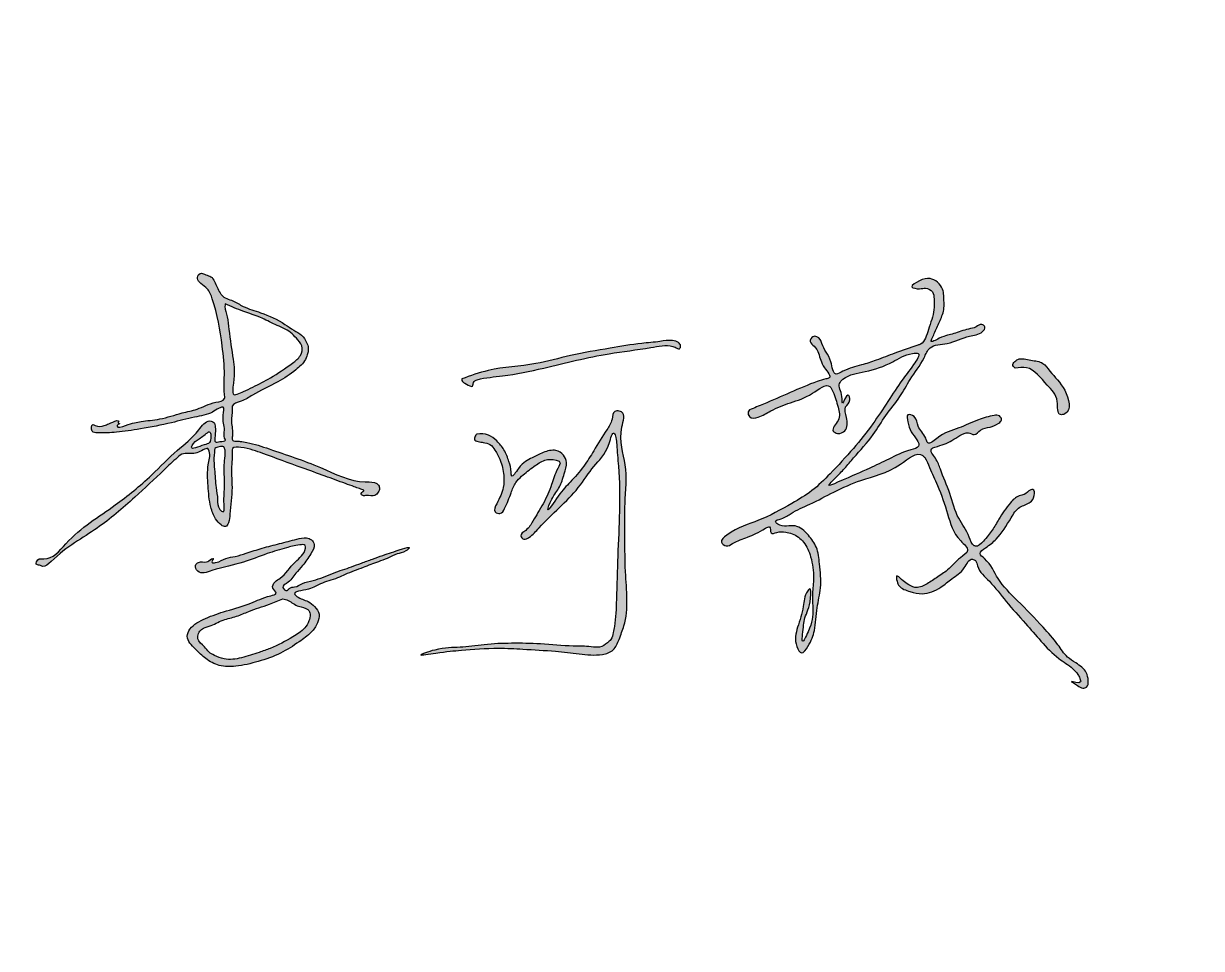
# Model space of a CAD drawing. Header units: millimetres. Extents: x -4.8 to 56.4, y -27.5 to 20.7.
import ezdxf

# ---------------------------------------------------------------- set-up
doc = ezdxf.new("R2010")
doc.units = ezdxf.units.MM

# ---------------------------------------------------------------- blocks, each defined once
blk = doc.blocks.new('zt')
h = blk.add_hatch(color=256)
edge = h.paths.add_edge_path()
edge.add_spline(control_points=[(30.73, 11.775), (30.924, 11.95), (31.49, 12.464), (32.4, 13.336), (33.277, 14.164), (33.806, 14.589), (34.238, 14.828), (33.427, 15.218), (33.209, 15.68), (32.82, 16.051), (32.421, 16.125), (32.481, 16.594), (32.925, 16.549), (33.231, 16.057), (33.789, 15.826), (34.239, 14.853), (34.766, 15.549), (35.335, 15.899), (36.107, 16.487), (36.86, 17.194), (37.507, 17.682), (38.103, 18.175), (38.004, 18.983), (38.056, 19.797), (37.796, 20.412), (37.619, 20.863), (37.169, 20.892), (36.899, 20.689), (36.271, 20.577), (36.787, 21.18), (37.139, 21.456), (37.662, 21.386), (38.111, 21.083), (38.28, 20.581), (38.497, 20.037), (38.432, 19.457), (38.406, 18.899), (38.385, 18.569), (38.36, 18.225), (38.9, 18.881), (39.337, 19.071), (39.873, 19.581), (40.326, 19.798), (40.485, 20.137), (40.829, 20.028), (40.684, 19.542), (39.978, 19.26), (39.378, 18.524), (38.362, 18.188), (38.344, 17.142), (38.025, 16.226), (37.868, 15.02), (37.458, 13.939), (37.228, 12.62), (36.763, 11.538), (36.439, 10.625), (36.196, 10.105), (36.049, 9.789), (35.846, 9.335), (36.911, 10.365), (37.405, 10.821), (38.48, 11.901), (39.017, 12.498), (39.904, 13.088), (38.989, 13.518), (38.742, 13.9), (38.42, 14.421), (39.05, 14.419), (39.242, 13.847), (39.744, 13.699), (40.09, 13.168), (40.551, 14.093), (41.235, 14.51), (42.016, 15.339), (42.596, 15.756), (43.03, 15.975), (43.29, 15.78), (43.09, 15.459), (42.801, 15.19), (42.36, 14.977), (42.22, 14.487), (41.755, 14.608), (41.347, 14.127), (40.975, 13.614), (40.546, 13.329), (40.174, 13.017), (40.782, 12.684), (41.229, 12.096), (42.049, 11.266), (42.761, 10.172), (43.618, 9.684), (43.967, 9.125), (44.338, 9.121), (44.543, 9.628), (44.746, 10.166), (44.871, 10.996), (45.054, 11.713), (45.318, 12.332), (45.734, 12.517), (45.786, 12.813), (46.066, 12.977), (46.221, 12.586), (46.109, 12.168), (45.57, 11.836), (45.39, 10.931), (45.204, 9.981), (44.817, 9.353), (44.426, 8.821), (45.246, 8.579), (45.866, 7.825), (47.36, 7.158), (48.729, 6.48), (49.887, 5.878), (50.563, 5.333), (51.24, 5.194), (51.84, 5.033), (52.095, 4.602), (52.214, 4.231), (51.925, 4.054), (51.694, 4.141), (51.009, 4.234), (51.894, 4.245), (51.634, 4.545), (51.45, 4.714), (50.977, 4.96), (50.129, 5.111), (49.1, 5.628), (47.937, 6.296), (46.707, 6.918), (45.643, 7.642), (44.76, 7.957), (44.514, 8.432), (44.097, 8.469), (44.085, 7.691), (43.621, 7.177), (43.221, 6.397), (42.578, 5.818), (41.823, 5.734), (41.24, 5.726), (40.992, 5.986), (40.768, 6.374), (41.238, 6.154), (41.529, 6.077), (42.035, 5.955), (42.498, 6.375), (42.848, 6.901), (43.339, 7.52), (43.523, 8.15), (44.082, 8.849), (42.938, 9.235), (42.291, 10.206), (41.402, 11.306), (40.642, 12.033), (40.276, 12.485), (39.673, 12.804), (38.866, 11.257), (37.597, 10.532), (36.318, 9.29), (35.465, 8.307), (34.649, 7.572), (34.365, 7.084), (33.871, 6.786), (34.443, 6.56), (34.972, 7.096), (35.834, 6.717), (36.519, 6.262), (36.944, 5.367), (37.415, 4.414), (37.522, 3.252), (37.874, 2.212), (37.864, 1.463), (37.656, 0.656), (37.014, 1.216), (36.935, 2.021), (36.92, 3.045), (36.701, 3.679), (36.88, 4.247), (37.221, 3.26), (37.07, 2.663), (37.256, 1.997), (37.46, 1.164), (37.611, 2.397), (37.45, 3), (37.046, 3.91), (36.869, 4.798), (36.417, 5.624), (35.797, 6.305), (35.152, 6.504), (34.624, 6.444), (34.306, 6.35), (33.925, 5.99), (33.84, 6.538), (33.379, 5.968), (32.98, 5.564), (32.381, 5.088), (32.061, 4.636), (31.571, 4.794), (32.152, 5.792), (33.182, 6.462), (34.322, 7.778), (35.268, 8.92), (35.883, 10.232), (36.491, 11.685), (37.135, 13.593), (37.516, 15.519), (37.867, 16.631), (38.151, 17.654), (37.355, 17.294), (36.848, 16.547), (35.812, 15.702), (34.879, 15.262), (34.559, 14.506), (34.982, 14.298), (35.197, 13.461), (35.164, 14.47), (35.567, 13.963), (35.251, 13.585), (35.66, 13.098), (35.904, 12.514), (35.525, 12.154), (35.003, 12.205), (35.396, 12.915), (34.972, 13.537), (34.635, 14.004), (34.061, 14.569), (33.433, 13.469), (32.656, 12.911), (31.83, 12.194), (31.411, 11.62), (30.887, 11.323), (30.672, 11.61), (30.715, 11.733), (30.73, 11.775)], knot_values=[0, 0, 0, 0, 0.783107, 2.291924, 3.815895, 4.286398, 4.471814, 5.056815, 5.875402, 6.308164, 6.616068, 6.907739, 7.316529, 7.542484, 8.613828, 9.297758, 9.685969, 10.699387, 11.502833, 12.536526, 13.805236, 13.953408, 14.814308, 15.893283, 16.454285, 16.830331, 17.232251, 17.549081, 17.959809, 18.452054, 19.021646, 19.453263, 19.898388, 20.589117, 20.976685, 21.644218, 22.302995, 22.612496, 22.722091, 23.162709, 23.958257, 24.761704, 25.168441, 25.485668, 25.696923, 25.967586, 26.675916, 27.912081, 28.821807, 29.431452, 30.771939, 31.807561, 33.037434, 34.226402, 35.809471, 36.534869, 37.168217, 37.453555, 37.718305, 38.194785, 40.020486, 41.112886, 42.354022, 42.798081, 43.63897, 44.191527, 44.560195, 44.89978, 45.442843, 46.180722, 46.448533, 46.963427, 48.239063, 49.339338, 50.192848, 50.461299, 50.694847, 50.918764, 51.4192, 51.943803, 52.336531, 52.646261, 53.122741, 54.048108, 54.552542, 54.757039, 55.286018, 55.911982, 57.26742, 58.636722, 59.755381, 60.275828, 60.33961, 60.82748, 61.568231, 62.23384, 63.273607, 63.853055, 64.12732, 64.55168, 64.658628, 64.981328, 65.387565, 65.985018, 66.695682, 68.048502, 68.77006, 69.169716, 69.519723, 70.776152, 72.306782, 74.224783, 75.417164, 76.226598, 76.756614, 77.49983, 77.937445, 78.273564, 78.468153, 78.788646, 79.148375, 79.617305, 79.803155, 80.04012, 80.43964, 81.337632, 82.629433, 83.849637, 85.376462, 86.740902, 87.744732, 88.049245, 88.209491, 88.837275, 89.693245, 90.409517, 91.440244, 92.087732, 92.714679, 92.985181, 93.26348, 93.576741, 93.944841, 94.378009, 94.974915, 95.634745, 96.333266, 97.25974, 97.787302, 98.406361, 99.961915, 101.54043, 102.555037, 103.12997, 103.272567, 104.5157, 106.738449, 108.271978, 109.670258, 110.752475, 111.350761, 111.677802, 111.856049, 112.760965, 113.604215, 114.359202, 115.231066, 116.488735, 117.531184, 118.725497, 119.618341, 120.09588, 120.49823, 121.501094, 122.620535, 123.467414, 123.603563, 124.088236, 125.158752, 126.021251, 126.37398, 126.942712, 128.150527, 128.952518, 129.764545, 130.883821, 131.729219, 132.460749, 132.812989, 133.277821, 133.577365, 133.900063, 134.126622, 135.163767, 136.020664, 136.371718, 136.674235, 137.13825, 138.964126, 140.90384, 142.137828, 143.427853, 145.221184, 146.84878, 149.56317, 150.591896, 151.21412, 151.51664, 152.632992, 154.161701, 155.374128, 155.661396, 156.347408, 156.696899, 157.207043, 157.478462, 157.900334, 158.442376, 159.145826, 159.541777, 159.798882, 160.406242, 161.101923, 161.953227, 162.259437, 163.231136, 164.48268, 165.588176, 166.320858, 166.769854, 167.021845, 167.150924, 167.150924, 167.150924, 167.150924], degree=3, periodic=0)
edge = h.paths.add_edge_path(flags=17)
edge.add_spline(control_points=[(42.971, 18.533), (43.149, 18.63), (43.756, 18.964), (44.718, 18.272), (45.651, 17.933), (45.832, 16.926), (46.575, 17.388), (45.76, 18.556), (44.929, 18.834), (44.218, 19.365), (43.594, 19.178), (43.002, 19.153), (42.815, 18.843), (42.756, 18.626), (42.884, 18.571), (42.971, 18.533)], knot_values=[0, 0, 0, 0, 0.580325, 1.987296, 2.989513, 3.699701, 3.926636, 5.154933, 6.419989, 6.961435, 7.611395, 8.288197, 8.553653, 8.662154, 8.899385, 8.899385, 8.899385, 8.899385], degree=3, periodic=0)
h = blk.add_hatch(color=256)
edge = h.paths.add_edge_path()
edge.add_spline(control_points=[(16.117, 8.169), (16.487, 8.478), (17.498, 9.323), (19.323, 10.042), (21.057, 11.325), (22.697, 12.23), (24.058, 13.02), (25.053, 13.462), (25.616, 13.804), (26.023, 13.831), (26.243, 13.715), (26.254, 13.434), (26.01, 13.521), (25.527, 13.499), (24.472, 12.856), (22.482, 11.866), (20.304, 10.393), (18.316, 9.116), (17.218, 8.651), (16.708, 8.265), (16.858, 7.9), (16.431, 8.027), (16.167, 8.016), (16.125, 8.144), (16.117, 8.169)], knot_values=[0, 0, 0, 0, 1.439825, 3.936014, 5.79957, 7.888204, 9.552739, 10.50805, 11.167152, 11.492101, 11.689794, 11.855615, 12.0976, 12.222048, 13.377616, 15.558483, 19.04427, 21.220851, 22.560377, 22.736578, 22.999127, 23.324077, 23.636713, 23.711663, 23.711663, 23.711663, 23.711663], degree=3, periodic=0)
edge = h.paths.add_edge_path()
edge.add_spline(control_points=[(17.828, 5.739), (18.023, 5.819), (18.389, 5.971), (18.959, 5.755), (19.478, 5.468), (19.891, 4.982), (20.134, 4.643), (20.331, 4.135), (20.512, 5.113), (20.883, 5.481), (21.402, 6.039), (21.904, 6.404), (22.454, 6.303), (22.798, 5.905), (22.808, 5.308), (22.865, 4.582), (22.625, 4.042), (22.626, 2.9), (22.929, 4.358), (23.263, 5.033), (23.652, 6.036), (23.866, 7.106), (24.052, 8.059), (24.244, 8.782), (24.063, 9.301), (24.355, 9.401), (24.751, 9.411), (24.746, 8.042), (25.778, 6.981), (26.214, 5.18), (26.866, 3.456), (27.568, 1.472), (28.495, -0.339), (28.433, -1.718), (28.432, -2.426), (27.726, -2.962), (26.737, -3.175), (25.395, -3.506), (24.047, -3.92), (22.502, -4.377), (21.014, -5.065), (20.071, -5.499), (18.676, -6.29), (19.914, -5.298), (20.753, -5.052), (21.997, -4.373), (23.27, -3.852), (24.738, -3.353), (26.086, -3.012), (27.034, -2.652), (27.665, -2.535), (27.898, -2.205), (28.08, -1.886), (28.043, -1.554), (27.919, -0.868), (27.52, 0.413), (26.618, 3.041), (25.889, 5.598), (24.936, 7.497), (24.748, 7.996), (24.404, 8.403), (24.557, 7.067), (24.087, 6.352), (23.793, 4.862), (23.17, 3.604), (22.622, 2.488), (22.341, 1.74), (22.041, 1.376), (21.664, 1.557), (22.044, 1.984), (22.136, 2.611), (22.34, 3.518), (22.417, 4.568), (22.344, 5.24), (22.473, 5.9), (22.013, 5.873), (21.571, 5.707), (21.163, 5.116), (20.824, 4.589), (20.553, 4.029), (20.56, 3.367), (20.549, 2.814), (20.468, 2.22), (19.998, 2.222), (20.06, 2.912), (20.153, 3.498), (19.878, 4.265), (19.516, 4.845), (19.068, 5.236), (18.683, 5.505), (18.318, 5.459), (18.065, 5.383), (17.758, 5.397), (17.791, 5.622), (17.82, 5.713), (17.828, 5.739)], knot_values=[0, 0, 0, 0, 0.608168, 1.142328, 1.735048, 2.40442, 2.960845, 3.151687, 3.676857, 4.579884, 5.212555, 5.882448, 6.333383, 6.748448, 7.352672, 8.078673, 8.83061, 9.406317, 10.277851, 11.250765, 12.343043, 13.287009, 14.581898, 15.192121, 15.623902, 15.854211, 15.982811, 16.763793, 18.748579, 20.759393, 22.0634, 24.312499, 27.122858, 27.872597, 28.494351, 29.107635, 30.312295, 31.54365, 33.251595, 34.522981, 36.448172, 37.792526, 38.574251, 39.335133, 40.667346, 41.924668, 43.347784, 44.8569, 46.557857, 47.497733, 47.935373, 48.40185, 48.640798, 49.02482, 49.352902, 50.752647, 53.021965, 57.689047, 58.819038, 59.191901, 59.42928, 60.027575, 61.457214, 62.822812, 64.250442, 65.74394, 66.475918, 66.747506, 66.984072, 67.372, 67.986017, 69.029751, 70.117629, 71.01733, 71.384526, 71.588538, 72.171278, 72.835223, 73.640804, 74.087317, 74.67046, 75.555719, 75.918173, 76.172479, 76.607081, 77.512434, 78.151406, 78.949503, 79.546999, 79.940668, 80.302101, 80.571416, 80.800903, 81.014421, 81.096971, 81.096971, 81.096971, 81.096971], degree=3, periodic=0)
h = blk.add_hatch(color=256)
edge = h.paths.add_edge_path()
edge.add_spline(control_points=[(0, 0), (-0.113, -0.101), (-0.287, -0.258), (-0.564, -0.535), (-0.827, -0.663), (-1.205, -0.579), (-1.057, -1.052), (-0.469, -0.876), (0.261, -0.572), (1.426, 0.064), (2.611, 0.775), (3.641, 1.503), (4.448, 1.957), (4.709, 2.364), (5.05, 2.671), (5.079, 1.911), (5.456, 1.596), (5.482, 1.129), (5.737, 0.918), (5.409, 0.831), (5.157, 0.611), (5.055, 1.095), (4.969, 1.355), (4.806, 1.668), (4.34, 1.633), (4.128, 0.647), (3.403, -0.433), (2.621, -2.253), (1.322, -4.443), (-0.114, -6.181), (-0.687, -8.029), (-1.41, -8.124), (-1.437, -8.511), (-1.196, -8.437), (-0.91, -8.496), (-0.289, -7.129), (0.923, -5.836), (2.2, -3.565), (3.025, -1.907), (3.515, -0.912), (3.819, -0.388), (4.328, -0.303), (4.624, -0.057), (4.922, 0.309), (5.211, -0.021), (5.22, -0.67), (5.634, -1.577), (6.007, -2.454), (6.507, -3.033), (6.873, -3.248), (7.238, -3.308), (7.312, -2.926), (7.096, -2.288), (6.902, -1.265), (6.417, -0.312), (6.303, 0.313), (6.046, 0.767), (6.886, 0.989), (7.992, 0.978), (9.612, 0.984), (11.116, 0.982), (12.083, 0.984), (12.71, 0.98), (13.041, 0.987), (13.199, 0.976), (13.385, 0.997), (13.158, 0.78), (13.385, 0.66), (13.589, 0.852), (13.952, 0.819), (14.056, 1.134), (14.075, 1.343), (13.88, 1.609), (13.511, 1.528), (12.55, 1.147), (10.618, 1.405), (8.5, 1.321), (7.028, 1.306), (6.448, 1.184), (6.225, 1.124), (6.087, 1.059), (5.948, 1.122), (5.914, 1.506), (5.583, 1.932), (5.522, 2.446), (5.316, 2.872), (5.835, 3.177), (6.303, 3.865), (7.134, 4.648), (7.793, 5.529), (8.152, 6.209), (8.141, 6.666), (8.083, 6.976), (7.855, 7.238), (7.52, 7.501), (7.011, 7.546), (6.236, 7.784), (5.257, 7.865), (4.258, 7.775), (3.539, 7.951), (3.026, 7.885), (2.632, 8.187), (2.396, 8.445), (2.059, 8.753), (1.773, 8.677), (1.536, 8.746), (1.376, 8.589), (1.384, 8.318), (1.713, 8.161), (2.147, 8.073), (2.947, 7.14), (3.677, 5.835), (4.435, 4.296), (4.649, 3.453), (4.962, 2.898), (4.268, 2.55), (3.829, 2.005), (2.92, 1.468), (2.186, 0.845), (1.183, 0.399), (0.748, 0.104), (0.132, -0.404), (0.107, -0.188), (0.257, -0.078), (0.065, -0.138), (0.152, 0.038), (0.052, 0.013), (0, 0)], knot_values=[0, 0, 0, 0, 0.455562, 0.702672, 1.170758, 1.311489, 1.651393, 1.927645, 2.92642, 4.18301, 5.836454, 7.069426, 8.035669, 8.435261, 8.659397, 9.079535, 9.860334, 10.285964, 10.389385, 10.687527, 10.914916, 11.237864, 11.696517, 11.948391, 12.154659, 12.904757, 14.444321, 16.300619, 18.742881, 22.007635, 23.401173, 23.710964, 23.953903, 24.130704, 24.300138, 24.807385, 27.776836, 30.305155, 32.376305, 33.33612, 33.700996, 34.093688, 34.751169, 35.01075, 35.14982, 35.865951, 36.95767, 38.073731, 38.743305, 39.168732, 39.406557, 39.653332, 40.110375, 41.512424, 42.722551, 43.209809, 43.538425, 43.973053, 45.160653, 47.334337, 48.595839, 49.722922, 50.214081, 50.498435, 50.68456, 50.741431, 50.953511, 51.09412, 51.279434, 51.730827, 51.97374, 52.17007, 52.34789, 52.870069, 53.084285, 55.52138, 58.359763, 59.561465, 59.915045, 60.125288, 60.266726, 60.341958, 60.543321, 61.295444, 61.941707, 62.092279, 62.618128, 63.290783, 64.776126, 65.908498, 66.638262, 66.996354, 67.26481, 67.561128, 68.015166, 68.503194, 69.052288, 70.452999, 71.418057, 72.022145, 72.687854, 72.827935, 73.484438, 73.78931, 74.082493, 74.314595, 74.461421, 74.685228, 75.009407, 75.433115, 76.020564, 78.513562, 80.048496, 81.036911, 81.259307, 81.747274, 82.794256, 83.599582, 84.800578, 85.770262, 86.608108, 87.048376, 87.093924, 87.225703, 87.303838, 87.407947, 87.519494, 87.519494, 87.519494, 87.519494], degree=3, periodic=0)
edge = h.paths.add_edge_path(flags=16)
edge.add_spline(control_points=[(5.281, 0.379), (5.338, 0.428), (5.454, 0.526), (5.694, 0.667), (5.905, 0.349), (5.98, -0.141), (6.254, -0.824), (6.495, -1.453), (6.642, -1.99), (6.771, -2.258), (6.897, -2.64), (6.459, -2.465), (6.345, -2.038), (5.978, -1.426), (5.707, -0.748), (5.42, -0.185), (5.345, 0.174), (5.298, 0.324), (5.281, 0.379)], knot_values=[0, 0, 0, 0, 0.238962, 0.479394, 0.661096, 1.216612, 2.036436, 2.810551, 3.286992, 3.620509, 3.869379, 4.074624, 4.603833, 5.227612, 6.181311, 6.806316, 7.105495, 7.277913, 7.277913, 7.277913, 7.277913], degree=3, periodic=0)
edge = h.paths.add_edge_path(flags=16)
edge.add_spline(control_points=[(4.683, 1.078), (4.575, 0.907), (4.379, 0.594), (4.127, 0.275), (4.116, -0.189), (4.609, 0.341), (4.982, 0.53), (4.893, 0.842), (4.843, 1.016), (4.757, 1.095), (4.709, 1.084), (4.683, 1.078)], knot_values=[0, 0, 0, 0, 0.607359, 1.113215, 1.197887, 1.853857, 2.157872, 2.473035, 2.655743, 2.719521, 2.794985, 2.794985, 2.794985, 2.794985], degree=3, periodic=0)
edge = h.paths.add_edge_path(flags=16)
edge.add_spline(control_points=[(3.215, 7.636), (3.563, 7.613), (4.217, 7.57), (5.163, 7.621), (6.043, 7.485), (6.794, 7.485), (7.323, 7.205), (7.779, 6.994), (7.879, 6.399), (7.411, 5.7), (6.848, 4.89), (6.172, 4.175), (5.725, 3.697), (5.481, 3.481), (5.164, 3.223), (4.989, 4.322), (4.584, 5.082), (3.979, 6.184), (3.592, 7.01), (3.29, 7.367), (3.228, 7.589), (3.215, 7.636)], knot_values=[0, 0, 0, 0, 1.04471, 1.967943, 2.825743, 3.726123, 4.144404, 4.629609, 5.140036, 5.704042, 7.091863, 8.119348, 8.660521, 9.025556, 9.147176, 9.755858, 11.005977, 12.563897, 13.236517, 13.778585, 13.923682, 13.923682, 13.923682, 13.923682], degree=3, periodic=0)
h = blk.add_hatch(color=256)
edge = h.paths.add_edge_path(flags=16)
edge.add_spline(control_points=[(11.289, -5.76), (11.104, -5.935), (10.643, -6.37), (9.94, -6.868), (9.346, -7.48), (8.697, -7.845), (8.301, -8.364), (7.857, -8.634), (7.76, -8.959), (7.846, -9.345), (8.279, -9.459), (8.607, -9.706), (9.02, -9.765), (9.616, -9.792), (10.356, -9.398), (10.988, -8.877), (11.746, -8.274), (12.342, -7.603), (12.872, -6.927), (12.98, -6.412), (12.942, -6.052), (12.653, -5.746), (12.14, -5.925), (11.689, -5.732), (11.384, -5.754), (11.289, -5.76)], knot_values=[0, 0, 0, 0, 0.76238, 1.899753, 2.575217, 3.309748, 4.093142, 4.521595, 4.791386, 5.06208, 5.608894, 5.96617, 6.291511, 6.83223, 7.737248, 8.696179, 9.313274, 10.630373, 11.400934, 11.8288, 12.18339, 12.447727, 12.963177, 13.590764, 13.873589, 13.873589, 13.873589, 13.873589], degree=3, periodic=0)
edge = h.paths.add_edge_path()
edge.add_spline(control_points=[(7.086, -5.09), (7.031, -5.181), (6.902, -5.394), (6.536, -5.389), (6.365, -5.723), (6.767, -6.11), (7.634, -5.364), (8.62, -4.805), (9.63, -3.883), (10.484, -3.246), (10.97, -2.924), (11.417, -2.688), (11.595, -3.171), (11.107, -3.803), (10.978, -4.617), (10.582, -5.058), (10.507, -5.454), (11.002, -5.591), (10.308, -6.038), (9.812, -6.584), (8.777, -7.329), (8, -7.939), (7.505, -8.459), (7.26, -8.855), (7.23, -9.466), (7.916, -9.781), (8.58, -10.091), (9.4, -10.23), (10.311, -9.88), (11.221, -9.275), (12.157, -8.522), (12.785, -7.672), (13.276, -6.978), (13.437, -6.383), (13.394, -5.842), (12.994, -5.566), (12.499, -5.41), (12.111, -5.464), (11.547, -5.267), (12.504, -4.844), (12.854, -4.295), (13.483, -3.897), (14.028, -3.335), (14.617, -2.847), (15.2, -2.321), (15.698, -1.93), (16.048, -1.52), (16.387, -1.36), (16.663, -0.886), (16.086, -1.298), (15.827, -1.534), (15.365, -1.883), (14.957, -2.24), (14.507, -2.609), (13.964, -3.08), (13.254, -3.618), (12.614, -4.254), (11.979, -4.613), (11.726, -4.978), (11.404, -5.073), (11.381, -5.372), (10.958, -5.226), (11.344, -4.801), (11.424, -4.348), (11.704, -3.718), (11.832, -3.164), (11.964, -2.586), (11.64, -2.338), (11.27, -2.36), (10.789, -2.686), (10.146, -3.127), (9.39, -3.636), (8.757, -4.133), (8.251, -4.535), (7.718, -4.793), (7.543, -5.108), (7.134, -5.306), (7.174, -5.129), (7.185, -5.005), (7.128, -5.054), (7.086, -5.09)], knot_values=[0, 0, 0, 0, 0.302261, 0.710271, 0.931355, 1.249441, 1.994732, 3.685747, 4.99862, 6.042864, 6.756372, 7.029439, 7.172639, 8.069883, 9.218146, 9.541688, 9.87557, 10.195013, 10.505592, 11.59838, 12.944778, 14.098297, 14.608146, 15.084961, 15.482875, 16.265432, 16.998007, 17.791622, 18.645607, 19.846117, 21.079384, 22.217446, 23.012224, 23.596844, 24.05756, 24.515687, 24.947049, 25.585998, 25.733865, 26.495717, 27.186331, 28.119625, 28.550023, 29.552591, 30.406697, 30.900004, 31.469554, 31.934123, 32.187869, 32.554556, 33.159815, 33.625743, 34.194012, 34.81569, 35.361117, 36.353004, 37.483095, 38.061152, 38.501337, 38.789646, 38.945238, 39.226242, 39.50914, 40.222712, 40.765567, 41.501451, 42.027428, 42.311156, 42.581188, 43.086744, 44.012959, 44.94338, 45.815936, 46.415427, 46.906782, 47.486635, 47.673378, 47.838032, 47.879195, 47.984, 47.984, 47.984, 47.984], degree=3, periodic=0)
for points in [[(30.73, 11.775), (31.309, 12.303), (32.405, 13.339), (33.532, 14.365), (33.911, 14.644), (34.06, 14.754), (33.642, 15.162), (33.093, 15.77), (32.754, 16.039), (32.485, 16.188), (32.525, 16.477), (32.934, 16.477), (33.083, 16.308), (33.851, 15.561), (34.32, 15.062), (34.609, 15.321), (35.396, 15.959), (36.035, 16.447), (36.813, 17.127), (37.8, 17.925), (37.91, 18.024), (38.04, 18.875), (37.96, 19.951), (37.771, 20.479), (37.572, 20.798), (37.173, 20.848), (36.884, 20.718), (36.475, 20.678), (36.734, 21.097), (37.213, 21.406), (37.641, 21.356), (38.01, 21.107), (38.319, 20.489), (38.439, 20.121), (38.439, 19.453), (38.399, 18.795), (38.379, 18.487), (38.379, 18.377), (38.728, 18.646), (39.356, 19.134), (39.994, 19.622), (40.323, 19.861), (40.553, 20.081), (40.752, 20.011), (40.722, 19.742), (40.174, 19.294), (39.197, 18.536), (38.449, 18.018), (38.329, 17.421), (38.04, 16.112), (37.841, 15.095), (37.491, 13.916), (37.212, 12.76), (36.673, 11.272), (36.414, 10.594), (36.155, 10.016), (36.035, 9.757), (35.946, 9.508), (36.324, 9.797), (37.641, 11.063), (38.408, 11.84), (39.316, 12.687), (39.635, 12.995), (39.027, 13.576), (38.678, 14.005), (38.558, 14.354), (38.897, 14.374), (39.266, 13.975), (39.844, 13.517), (40.034, 13.327), (40.383, 13.706), (41.28, 14.613), (42.088, 15.36), (42.787, 15.849), (43.046, 15.919), (43.226, 15.769), (43.146, 15.56), (42.787, 15.211), (42.378, 14.883), (42.149, 14.564), (41.84, 14.544), (41.461, 14.255), (40.853, 13.557), (40.454, 13.249), (40.314, 13.099), (40.673, 12.711), (41.112, 12.264), (42.005, 11.245), (42.882, 10.193), (43.727, 9.46), (44.126, 9.126), (44.19, 9.126), (44.493, 9.508), (44.732, 10.209), (44.86, 10.862), (45.131, 11.866), (45.434, 12.36), (45.657, 12.519), (45.896, 12.87), (45.992, 12.918), (46.167, 12.647), (46.087, 12.248), (45.673, 11.818), (45.434, 11.149), (45.083, 9.843), (44.716, 9.221), (44.557, 8.855), (44.86, 8.679), (45.88, 7.946), (47.222, 7.21), (48.944, 6.365), (49.98, 5.776), (50.666, 5.345), (51.176, 5.202), (51.862, 4.915), (52.101, 4.549), (52.133, 4.214), (51.973, 4.103), (51.654, 4.134), (51.304, 4.214), (51.75, 4.358), (51.654, 4.517), (51.479, 4.676), (51.128, 4.867), (50.267, 5.122), (49.087, 5.648), (48.019, 6.238), (46.68, 6.971), (45.5, 7.656), (44.654, 8.197), (44.447, 8.421), (44.288, 8.437), (44.033, 7.863), (43.618, 7.114), (43.235, 6.509), (42.438, 5.855), (41.8, 5.744), (41.178, 5.823), (40.987, 6.015), (40.875, 6.27), (41.178, 6.19), (41.529, 6.078), (41.96, 6.031), (42.454, 6.365), (42.853, 6.891), (43.251, 7.465), (43.666, 8.293), (43.889, 8.771), (43.379, 9.122), (42.263, 10.205), (41.256, 11.421), (40.555, 12.154), (40.14, 12.553), (40.013, 12.616), (39.072, 11.804), (37.429, 10.306), (36.313, 9.254), (35.357, 8.235), (34.607, 7.454), (34.208, 7.008), (33.985, 6.769), (34.145, 6.689), (35.022, 6.912), (35.835, 6.689), (36.441, 6.239), (36.888, 5.49), (37.366, 4.327), (37.557, 3.302), (37.828, 2.139), (37.796, 1.247), (37.589, 0.817), (37.254, 1.04), (36.951, 1.996), (36.856, 3.111), (36.792, 3.956), (36.84, 4.083), (37.063, 3.653), (37.143, 2.585), (37.318, 1.741), (37.43, 1.406), (37.541, 1.964), (37.366, 3.159), (37.079, 3.908), (36.856, 4.689), (36.329, 5.677), (35.723, 6.266), (35.022, 6.473), (34.671, 6.441), (34.241, 6.266), (33.969, 6.139), (33.794, 6.409), (33.619, 6.266), (32.901, 5.517), (32.279, 4.928), (32.008, 4.705), (31.721, 4.8), (31.849, 5.246), (33.14, 6.537), (34.464, 7.955), (35.214, 8.934), (35.804, 10.082), (36.49, 11.739), (37, 13.284), (37.654, 15.919), (37.941, 16.907), (37.973, 17.528), (37.686, 17.432), (36.873, 16.668), (35.693, 15.696), (34.752, 14.931), (34.657, 14.66), (35.007, 14.07), (35.151, 13.752), (35.278, 14.246), (35.454, 14.039), (35.374, 13.624), (35.597, 13.13), (35.757, 12.445), (35.454, 12.19), (35.199, 12.222), (35.247, 12.828), (35.007, 13.481), (34.481, 14.15), (34.242, 14.341), (33.509, 13.704), (32.6, 12.844), (31.786, 12.095), (31.276, 11.569), (30.846, 11.441), (30.702, 11.649), (30.73, 11.775)], [(42.971, 18.533), (43.506, 18.758), (44.829, 18.279), (45.618, 17.66), (46.012, 17.07), (46.209, 17.182), (45.787, 18.336), (44.717, 19.011), (44.238, 19.264), (43.591, 19.208), (42.943, 19.011), (42.802, 18.786), (42.785, 18.679), (42.971, 18.533)], [(16.117, 8.169), (17.257, 9.048), (19.457, 10.228), (21.017, 11.247), (22.817, 12.306), (24.278, 13.104), (25.135, 13.526), (25.737, 13.795), (26.062, 13.795), (26.221, 13.678), (26.221, 13.512), (25.979, 13.512), (25.854, 13.512), (24.79, 13.063), (22.874, 12.019), (19.927, 10.158), (18.06, 9.039), (16.885, 8.397), (16.767, 8.265), (16.767, 8.003), (16.442, 8.003), (16.145, 8.099), (16.117, 8.169)], [(17.828, 5.739), (18.415, 5.898), (18.929, 5.754), (19.439, 5.45), (19.896, 4.962), (20.19, 4.489), (20.277, 4.319), (20.483, 4.803), (20.961, 5.569), (21.409, 6.016), (21.995, 6.34), (22.438, 6.252), (22.715, 5.944), (22.813, 5.348), (22.813, 4.622), (22.655, 3.886), (22.655, 3.311), (22.912, 4.143), (23.256, 5.053), (23.633, 6.079), (23.844, 6.999), (24.112, 8.266), (24.178, 8.872), (24.178, 9.304), (24.389, 9.397), (24.518, 9.397), (24.796, 8.667), (25.64, 6.87), (26.315, 4.976), (26.752, 3.748), (27.555, 1.647), (28.437, -1.022), (28.437, -1.771), (28.341, -2.386), (27.89, -2.801), (26.746, -3.179), (25.551, -3.478), (23.912, -3.958), (22.701, -4.346), (20.931, -5.103), (19.728, -5.701), (19.028, -6.051), (19.618, -5.57), (20.813, -4.981), (21.942, -4.427), (23.253, -3.874), (24.683, -3.392), (26.315, -2.912), (27.211, -2.628), (27.626, -2.489), (27.933, -2.138), (28.037, -1.923), (28.037, -1.539), (27.98, -1.216), (27.602, 0.132), (26.891, 2.287), (25.328, 6.685), (24.858, 7.712), (24.693, 8.046), (24.53, 8.219), (24.464, 7.625), (24.128, 6.235), (23.747, 4.924), (23.177, 3.615), (22.546, 2.261), (22.22, 1.606), (22.006, 1.438), (21.793, 1.54), (21.935, 1.9), (22.123, 2.485), (22.312, 3.511), (22.388, 4.597), (22.403, 5.496), (22.373, 5.862), (22.169, 5.877), (21.625, 5.669), (21.198, 5.161), (20.776, 4.475), (20.603, 4.063), (20.557, 3.482), (20.516, 2.597), (20.379, 2.262), (20.124, 2.262), (20.043, 2.689), (20.078, 3.594), (19.88, 4.201), (19.447, 4.872), (19.005, 5.273), (18.659, 5.461), (18.298, 5.446), (18.033, 5.395), (17.81, 5.446), (17.805, 5.659), (17.828, 5.739)], [(0, 0), (-0.335, -0.308), (-0.518, -0.475), (-0.961, -0.626), (-1.102, -0.626), (-1.013, -0.954), (-0.737, -0.954), (0.191, -0.584), (1.301, 0.004), (2.714, 0.864), (3.742, 1.544), (4.524, 2.111), (4.78, 2.419), (4.962, 2.549), (5.103, 2.153), (5.431, 1.445), (5.587, 1.049), (5.655, 0.971), (5.41, 0.801), (5.204, 0.705), (5.071, 0.999), (4.924, 1.434), (4.769, 1.633), (4.563, 1.633), (4.173, 0.992), (3.487, -0.386), (2.669, -2.053), (1.431, -4.158), (-0.294, -6.93), (-1.104, -8.064), (-1.376, -8.211), (-1.376, -8.454), (-1.2, -8.454), (-1.03, -8.454), (-0.706, -8.064), (0.959, -5.605), (2.249, -3.43), (3.184, -1.583), (3.624, -0.729), (3.846, -0.44), (4.213, -0.3), (4.74, 0.092), (4.952, 0.242), (5.056, 0.149), (5.257, -0.538), (5.624, -1.566), (6.132, -2.56), (6.582, -3.056), (6.959, -3.252), (7.197, -3.252), (7.28, -3.02), (7.197, -2.57), (6.82, -1.22), (6.39, -0.089), (6.251, 0.378), (6.158, 0.693), (6.546, 0.89), (7.729, 0.983), (9.903, 0.983), (11.165, 0.983), (12.292, 0.983), (12.783, 0.983), (13.067, 0.983), (13.253, 0.983), (13.31, 0.983), (13.243, 0.781), (13.357, 0.699), (13.527, 0.771), (13.951, 0.926), (14.05, 1.148), (14.05, 1.345), (13.946, 1.489), (13.424, 1.489), (13.222, 1.417), (10.787, 1.319), (7.949, 1.319), (6.75, 1.242), (6.403, 1.171), (6.202, 1.11), (6.065, 1.077), (5.996, 1.107), (5.925, 1.296), (5.628, 1.987), (5.441, 2.606), (5.392, 2.748), (5.73, 3.151), (6.178, 3.653), (7.176, 4.753), (7.848, 5.664), (8.129, 6.338), (8.129, 6.696), (8.064, 6.956), (7.885, 7.192), (7.514, 7.454), (7.037, 7.56), (6.504, 7.69), (5.11, 7.828), (4.145, 7.828), (3.546, 7.91), (2.887, 7.999), (2.773, 8.081), (2.296, 8.532), (2.044, 8.703), (1.751, 8.703), (1.518, 8.703), (1.413, 8.602), (1.413, 8.378), (1.677, 8.191), (2.076, 8.048), (2.504, 7.645), (3.818, 5.527), (4.449, 4.128), (4.795, 3.202), (4.873, 2.993), (4.521, 2.655), (3.719, 1.982), (3.055, 1.527), (2.071, 0.837), (1.212, 0.388), (0.522, -0.087), (0.118, -0.263), (0.118, -0.217), (0.19, -0.106), (0.112, -0.106), (0.112, -0.002), (0, 0)], [(3.215, 7.636), (4.259, 7.589), (5.182, 7.589), (6.036, 7.509), (6.928, 7.389), (7.309, 7.216), (7.71, 6.943), (7.814, 6.443), (7.568, 5.936), (6.748, 4.816), (6.059, 4.054), (5.682, 3.665), (5.409, 3.423), (5.309, 3.354), (5.04, 3.9), (4.59, 5.066), (3.862, 6.444), (3.543, 7.036), (3.258, 7.497), (3.215, 7.636)], [(4.683, 1.078), (4.35, 0.57), (4.126, 0.117), (4.126, 0.032), (4.695, 0.359), (4.919, 0.564), (4.883, 0.878), (4.809, 1.044), (4.758, 1.083), (4.683, 1.078)], [(5.281, 0.379), (5.468, 0.527), (5.695, 0.606), (5.817, 0.471), (5.985, -0.059), (6.255, -0.833), (6.519, -1.561), (6.663, -2.014), (6.788, -2.324), (6.821, -2.57), (6.624, -2.514), (6.331, -2.074), (6.048, -1.518), (5.649, -0.651), (5.406, -0.076), (5.33, 0.214), (5.281, 0.379)], [(7.086, -5.09), (6.894, -5.323), (6.519, -5.483), (6.427, -5.684), (6.633, -5.927), (7.324, -5.648), (8.707, -4.673), (9.718, -3.836), (10.552, -3.208), (11.156, -2.828), (11.422, -2.764), (11.486, -2.892), (11.229, -3.752), (10.785, -4.811), (10.607, -5.081), (10.607, -5.415), (10.858, -5.611), (10.639, -5.831), (9.805, -6.538), (8.743, -7.365), (7.855, -8.102), (7.512, -8.478), (7.287, -8.899), (7.287, -9.297), (7.905, -9.777), (8.583, -10.056), (9.37, -10.157), (10.185, -9.901), (11.203, -9.265), (12.141, -8.465), (12.851, -7.575), (13.268, -6.898), (13.41, -6.331), (13.332, -5.877), (12.979, -5.584), (12.567, -5.456), (11.931, -5.397), (11.794, -5.342), (12.366, -4.839), (12.865, -4.362), (13.588, -3.772), (13.899, -3.474), (14.65, -2.81), (15.296, -2.251), (15.671, -1.931), (16.083, -1.537), (16.44, -1.24), (16.559, -1.016), (16.239, -1.194), (15.767, -1.574), (15.401, -1.862), (14.966, -2.228), (14.49, -2.627), (14.073, -2.979), (13.304, -3.606), (12.439, -4.333), (11.972, -4.673), (11.651, -4.975), (11.418, -5.144), (11.354, -5.286), (11.084, -5.208), (11.194, -4.947), (11.468, -4.289), (11.661, -3.781), (11.853, -3.071), (11.853, -2.545), (11.629, -2.371), (11.359, -2.371), (10.91, -2.604), (10.145, -3.126), (9.381, -3.657), (8.688, -4.188), (8.203, -4.54), (7.787, -4.801), (7.357, -5.19), (7.178, -5.245), (7.178, -5.08), (7.178, -5.039), (7.086, -5.09)], [(11.289, -5.76), (10.725, -6.273), (9.842, -6.991), (9.339, -7.442), (8.744, -7.872), (8.18, -8.416), (7.862, -8.703), (7.785, -8.961), (7.85, -9.224), (8.315, -9.512), (8.628, -9.683), (8.947, -9.75), (9.488, -9.75), (10.316, -9.387), (11.079, -8.806), (11.554, -8.412), (12.455, -7.45), (12.874, -6.804), (12.96, -6.385), (12.894, -6.036), (12.707, -5.85), (12.192, -5.85), (11.572, -5.754), (11.289, -5.76)]]:
    blk.add_spline(points, degree=3)

msp = doc.modelspace()

# ---------------------------------------------------------------- block references
at = {"rotation": 340}
msp.add_blockref('zt', (0, 0), dxfattribs=at)

doc.saveas('drawing.dxf')
